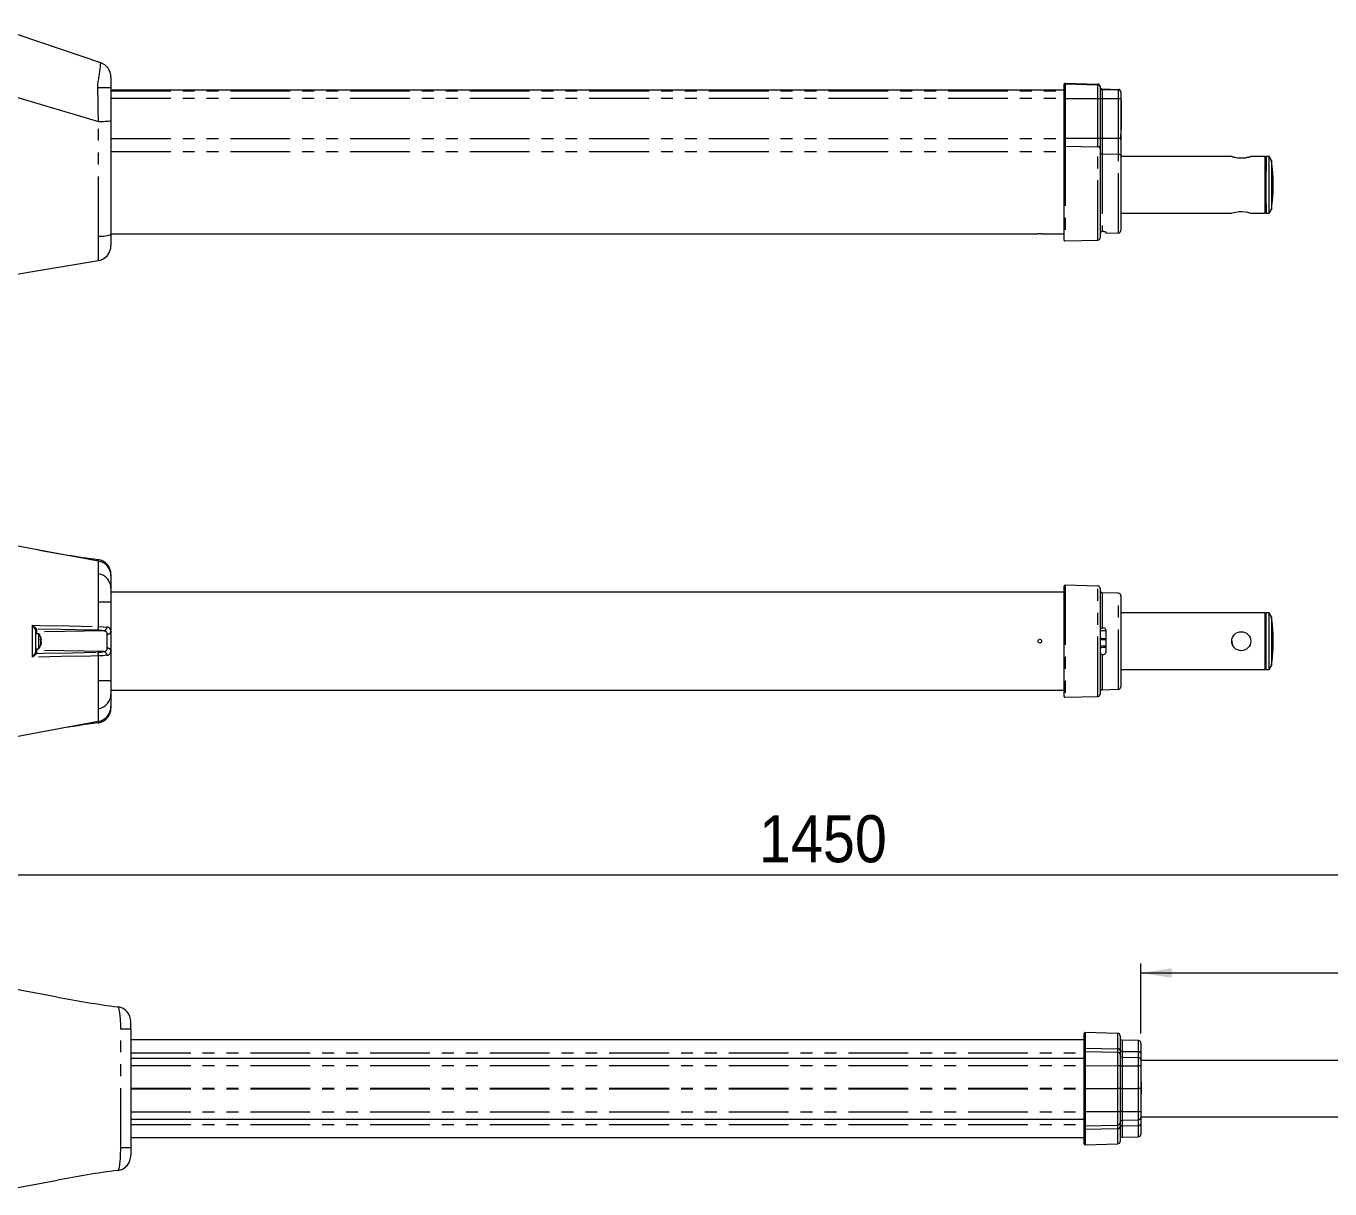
# Model space of a CAD drawing. Header units: millimetres. Extents: x 2 to 603, y 5 to 415.
# Drawn here: x 192.8 to 331.3, y 193 to 316.5 of the extents above; entities that cross this region are included whole.
import ezdxf

# ---------------------------------------------------------------- set-up
doc = ezdxf.new("R2010")
doc.units = ezdxf.units.MM
doc.linetypes.add('SLD-Durchgehend', pattern=[0])
doc.linetypes.add('SLD-Phantom', pattern=[12.7, 6.35, -1.27, 1.27, -1.27, 1.27, -1.27])
doc.styles.add('SLDTEXTSTYLE0', font='GOTHIC.TTF', dxfattribs={"width": 0.913})
doc.dimstyles.new('SLDDIMSTYLE2', dxfattribs={"dimtxt": 5, "dimasz": 3.302, "dimexe": 0, "dimexo": 0.0625, "dimgap": 1.25, "dimtad": 1, "dimdec": 0, "dimlfac": 5, "dimrnd": 1e-09, "dimzin": 12, "dimdsep": 46, "dimtxsty": 'SLDTEXTSTYLE0', "dimsah": 1, "dimcen": 0.09, "dimadec": 0, "dimazin": 3, "dimtfac": 1, "dimtdec": 0, "dimtofl": 0, "dimtmove": 0, "dimatfit": 3, "dimfxl": 0, "dimfrac": 2, "dimtolj": 1, "dimtzin": 12, "dimarcsym": 0})

# ---------------------------------------------------------------- blocks, each defined once
blk = doc.blocks.new('_D_4')
at = {"color": 7, "linetype": 'SLD-Durchgehend', "lineweight": 0}
for p, q in [((132.96, 204.61), (132.96, 227.27)), ((422.97, 204.61), (422.97, 227.27)), ((422.97, 226.27), (132.96, 226.27))]:
    blk.add_line(p, q, dxfattribs=at)
for points in [[(132.96, 226.27), (136.26, 225.76), (136.26, 226.78)], [(422.97, 226.27), (419.67, 226.78), (419.67, 225.76)]]:
    blk.add_solid(points, dxfattribs=at)
at = {"color": 7, "linetype": 'SLD-Durchgehend', "lineweight": 0, "insert": (270.66, 232.65, -3.36), "char_height": 5, "attachment_point": 1, "style": 'SLDTEXTSTYLE0'}
blk.add_mtext('1450', dxfattribs=at)
blk = doc.blocks.new('_D_6')
at = {"color": 7, "linetype": 'SLD-Durchgehend', "lineweight": 0}
for p, q in [((311.2, 209.47), (311.2, 216.89)), ((422.97, 204.61), (422.97, 216.89)), ((422.97, 215.89), (311.2, 215.89))]:
    blk.add_line(p, q, dxfattribs=at)
for points in [[(311.2, 215.89), (314.5, 215.38), (314.5, 216.4)], [(422.97, 215.89), (419.67, 216.4), (419.67, 215.38)]]:
    blk.add_solid(points, dxfattribs=at)
at = {"color": 7, "linetype": 'SLD-Durchgehend', "lineweight": 0, "insert": (361.68, 222.27, -3.36), "char_height": 5, "attachment_point": 1, "style": 'SLDTEXTSTYLE0'}
blk.add_mtext('559', dxfattribs=at)

msp = doc.modelspace()

# ---------------------------------------------------------------- linework, layer by layer
at = {"color": 7, "linetype": 'SLD-Durchgehend', "lineweight": 15}
for p, q in [((200.7503, 312.5564), (189.228, 316.4563)), ((200.7503, 312.5564), (200.7503, 312.5564)), ((200.7503, 312.5564), (200.7503, 312.5564)), ((201.8373, 311.0409), (201.8373, 309.9522)), ((303.0773, 310.2184), (303.0773, 310.2822)), ((303.0773, 308.7644), (303.0773, 310.2184)), ((303.1799, 310.3822), (306.6436, 310.2915)), ((189.102, 309.7098), (200.4996, 306.3208)), ((201.8373, 309.9522), (201.8373, 306.4215)), ((303.0773, 309.648), (201.8373, 309.648)), ((306.8773, 310.0515), (306.8773, 309.9878)), ((306.8773, 309.9878), (306.8773, 308.7644)), ((307.111, 309.7791), (308.8339, 309.734)), ((309.0773, 309.484), (309.0773, 309.4207)), ((309.0773, 309.4207), (309.0773, 308.7644)), ((309.1373, 309.2868), (309.0773, 309.2868)), ((309.1373, 309.1078), (309.0773, 309.1078)), ((309.1373, 308.8417), (309.0773, 308.8417)), ((309.1373, 309.1428), (309.1373, 309.2868)), ((309.1373, 308.8417), (309.1373, 309.1078)), ((309.1373, 308.5795), (309.1373, 308.8417)), ((303.0773, 304.5685), (303.0773, 308.7644)), ((306.8773, 308.7644), (306.8773, 304.5685)), ((309.0773, 308.7644), (309.0773, 304.9583)), ((309.1373, 308.5795), (309.0773, 308.5795)), ((309.1373, 308.5385), (309.0773, 308.5385)), ((309.1373, 308.3985), (309.0773, 308.3985)), ((309.1373, 308.3595), (309.0773, 308.3595)), ((309.1373, 307.871), (309.0773, 307.871)), ((309.1373, 308.5385), (309.1373, 308.5445)), ((309.1373, 308.5385), (309.1373, 308.3985)), ((309.1373, 308.3595), (309.1373, 307.871)), ((309.1373, 307.871), (309.1373, 306.466)), ((201.8373, 306.4215), (201.8373, 294.3681)), ((309.1373, 306.466), (309.0773, 306.466)), ((309.1373, 306.466), (309.1373, 305.9775)), ((309.1373, 305.9775), (309.0773, 305.9775)), ((309.1373, 305.9385), (309.0773, 305.9385)), ((309.1373, 305.7985), (309.0773, 305.7985)), ((309.1373, 305.4685), (309.0773, 305.4685)), ((309.0773, 304.9583), (309.0773, 304.3613)), ((309.1373, 305.9775), (309.1373, 305.9385)), ((309.1373, 305.9385), (309.1373, 305.7985)), ((309.1373, 305.7985), (309.1373, 305.4685)), ((303.0773, 303.6378), (303.0773, 304.5685)), ((303.0773, 293.734), (303.0773, 303.6378)), ((306.8773, 304.5685), (306.8773, 303.4783)), ((306.8773, 303.4783), (306.8773, 293.9647)), ((309.0773, 304.3613), (309.0645, 304.5685)), ((309.0773, 304.3613), (309.0773, 302.6936)), ((309.0773, 302.6936), (309.0773, 294.732)), ((320.8673, 302.5885), (309.0773, 302.5885)), ((324.4173, 302.5885), (322.8871, 302.5885)), ((324.4773, 302.5285), (324.4173, 302.5885)), ((324.4173, 299.5885), (324.4173, 302.5885)), ((324.5035, 302.5885), (324.4773, 299.5885)), ((324.4773, 302.5285), (324.4773, 299.5885)), ((324.8464, 302.5885), (324.5035, 302.5885)), ((325.0773, 302.1885), (324.8464, 302.5885)), ((324.8464, 296.5885), (324.8464, 302.5885)), ((325.0773, 302.1885), (325.0773, 296.9885)), ((324.4965, 301.7885), (324.4773, 301.7885)), ((324.4173, 296.5885), (324.4173, 299.5885)), ((324.4773, 299.5885), (324.4773, 296.6485)), ((324.4859, 298.6064), (324.4773, 299.5885)), ((324.4859, 298.6064), (324.5035, 296.5885)), ((309.0773, 296.5885), (320.8673, 296.5885)), ((322.8736, 296.5885), (324.4173, 296.5885)), ((324.4173, 296.5885), (324.4773, 296.6485)), ((324.4773, 297.3885), (324.4965, 297.3885)), ((324.5035, 296.5885), (324.8464, 296.5885)), ((324.8464, 296.5885), (325.0773, 296.9885)), ((201.8373, 294.3885), (300.2798, 294.3885)), ((201.8373, 294.3681), (201.8373, 293.1405)), ((300.6773, 294.3885), (303.0773, 294.3885)), ((303.1799, 293.6341), (306.6436, 293.7248)), ((306.9397, 294.3585), (306.9397, 294.5494)), ((307.2773, 294.6354), (307.111, 294.6309)), ((307.4773, 294.5886), (307.4773, 294.4466)), ((307.4773, 294.4466), (308.8339, 294.4821)), ((193.5041, 290.3783), (200.5043, 291.5629)), ((188.8373, 289.5885), (193.5041, 290.3783)), ((200.4438, 259.8086), (200.4391, 259.8125)), ((200.4996, 259.6485), (200.5037, 259.6477)), ((201.8373, 258.2202), (201.8373, 258.0733)), ((201.8373, 258.0733), (201.8373, 256.7361)), ((201.8373, 256.7361), (201.8373, 255.3076)), ((303.0773, 256.3294), (201.8373, 256.3294)), ((303.0773, 245.2749), (303.0773, 256.9839)), ((306.6436, 256.9931), (303.1799, 257.0838)), ((306.8773, 256.7532), (306.8773, 245.5056)), ((308.8339, 256.2358), (307.111, 256.2809)), ((201.8373, 255.3076), (201.8373, 252.1404)), ((309.0773, 255.9859), (309.0773, 246.2729)), ((324.4173, 254.1294), (309.0773, 254.1294)), ((324.4173, 248.1294), (324.4173, 254.1294)), ((324.8464, 254.1294), (324.4773, 254.1294)), ((324.4773, 254.0694), (324.4773, 254.1294)), ((324.4773, 254.0694), (324.4773, 248.1894)), ((325.0773, 253.7294), (324.8464, 254.1294)), ((324.8464, 248.1294), (324.8464, 254.1294)), ((325.0773, 253.7294), (325.0773, 248.5294)), ((193.8373, 252.3226), (193.8373, 249.9362)), ((201.8373, 252.1404), (201.8373, 250.1184)), ((306.9397, 252.5294), (307.111, 252.5294)), ((306.9397, 249.7294), (306.9397, 252.5294)), ((307.2773, 252.5294), (307.111, 252.5294)), ((307.4773, 252.3294), (307.4773, 249.9294)), ((194.182, 251.9294), (193.8373, 251.9294)), ((194.182, 250.3294), (194.182, 251.9294)), ((194.3352, 251.3324), (194.4398, 251.2506)), ((194.4398, 251.1609), (194.3352, 251.3324)), ((194.3352, 250.6182), (194.4398, 250.955)), ((194.4152, 250.8485), (194.3352, 250.6182)), ((194.3756, 251.4898), (194.3756, 251.577)), ((194.3756, 251.0561), (194.4395, 251.1575)), ((194.4395, 250.9555), (194.3756, 250.8541)), ((194.4142, 251.0089), (194.3792, 251.0089)), ((194.4142, 250.9576), (194.3806, 250.9576)), ((194.4398, 251.0979), (194.3856, 251.0089)), ((194.4142, 251.2499), (194.4398, 251.2506)), ((194.4142, 251.0992), (194.4395, 251.1013)), ((194.4398, 251.0979), (194.4142, 251.0992)), ((194.4395, 251.004), (194.4142, 251.0089)), ((194.4142, 251.0089), (194.4398, 251.0082)), ((194.4395, 250.9555), (194.4142, 250.9576)), ((194.4172, 251.1367), (194.4395, 251.1013)), ((194.423, 251.3388), (194.4395, 251.342)), ((194.4232, 251.3379), (194.4398, 251.3394)), ((194.4291, 251.3385), (194.4398, 251.3038)), ((194.4309, 251.3029), (194.4398, 251.3038)), ((194.431, 251.3026), (194.4395, 251.3033)), ((194.4395, 251.342), (194.4398, 251.3394)), ((194.4398, 251.3038), (194.4395, 251.3033)), ((194.4398, 251.2506), (194.4395, 251.2548)), ((194.4395, 251.1575), (194.4398, 251.1609)), ((194.4395, 251.1013), (194.4398, 251.0979)), ((194.4398, 251.0082), (194.4395, 251.004)), ((194.4398, 250.955), (194.4395, 250.9555)), ((324.4817, 252.0049), (324.4817, 251.6259)), ((324.4817, 250.6329), (324.4817, 250.2539)), ((193.8368, 249.9307), (193.8373, 249.9362)), ((193.8373, 250.3294), (194.182, 250.3294)), ((201.8373, 250.1184), (201.8373, 246.951)), ((307.111, 249.7294), (306.9397, 249.7294)), ((307.111, 249.7294), (307.2773, 249.7294)), ((309.0773, 248.1294), (324.4173, 248.1294)), ((324.4773, 248.1294), (324.4773, 248.1894)), ((324.4773, 248.1294), (324.8464, 248.1294)), ((324.8464, 248.1294), (325.0773, 248.5294)), ((201.8373, 246.951), (201.8373, 245.5227)), ((201.8373, 245.9294), (303.0773, 245.9294)), ((201.8373, 245.5227), (201.8373, 244.1855)), ((303.1799, 245.175), (306.6436, 245.2657)), ((307.111, 245.9779), (308.8339, 246.023)), ((201.8373, 244.1855), (201.8373, 244.0386)), ((200.4391, 242.4463), (200.4436, 242.45)), ((200.5037, 242.6111), (200.4996, 242.6103)), ((196.1558, 213.3423), (191.2232, 214.2647)), ((203.9585, 209.9182), (203.9585, 210.7089)), ((203.9585, 209.9182), (203.9585, 197.3102)), ((305.1985, 207.8424), (305.1985, 209.4687)), ((308.7647, 209.4779), (305.3011, 209.5686)), ((308.9985, 209.238), (308.9985, 207.6759)), ((305.1985, 208.8142), (203.9585, 208.8142)), ((305.1985, 207.4687), (305.1985, 207.8424)), ((310.955, 208.7206), (309.2322, 208.7657)), ((311.1985, 208.4707), (311.1985, 207.3483)), ((203.9585, 206.8642), (305.1985, 206.8642)), ((305.1985, 206.0523), (305.1985, 207.4687)), ((305.3011, 207.5686), (308.7647, 207.4779)), ((308.9985, 207.6759), (308.9985, 207.238)), ((308.9985, 207.238), (308.9985, 206.0462)), ((309.2322, 206.9657), (310.955, 206.9206)), ((311.1863, 206.7476), (311.1856, 206.7497)), ((311.1985, 207.3483), (311.1985, 206.678)), ((311.1985, 206.678), (311.1985, 206.6707)), ((311.1985, 206.6707), (311.1985, 206.0314)), ((425.5085, 206.6142), (311.1985, 206.6142)), ((305.1985, 203.6142), (305.1985, 206.0523)), ((308.9985, 206.0462), (308.9985, 203.6142)), ((311.2585, 206.297), (311.1985, 206.297)), ((311.2585, 206.2926), (311.1985, 206.2926)), ((311.2585, 206.1352), (311.1985, 206.1352)), ((311.1985, 206.0314), (311.1985, 203.6142)), ((311.2585, 205.9845), (311.1985, 205.9845)), ((311.2585, 205.8977), (311.1985, 205.8977)), ((311.2585, 205.8022), (311.1985, 205.8022)), ((311.2585, 205.5794), (311.1985, 205.5794)), ((311.2585, 205.3507), (311.1985, 205.3507)), ((311.2585, 205.2813), (311.1985, 205.2813)), ((311.2585, 205.0802), (311.1985, 205.0802)), ((311.2585, 204.9427), (311.1985, 204.9427)), ((311.2585, 206.1352), (311.2585, 206.2926)), ((311.2585, 205.9845), (311.2585, 206.1352)), ((311.2585, 205.8977), (311.2585, 205.9845)), ((311.2585, 205.5794), (311.2585, 205.8022)), ((311.2585, 205.3507), (311.2585, 205.5794)), ((311.2585, 205.0802), (311.2585, 205.2813)), ((311.2585, 204.9427), (311.2585, 205.0802)), ((311.2585, 204.8559), (311.2585, 204.9427)), ((305.1985, 203.6142), (305.3011, 203.6142)), ((305.1985, 201.1761), (305.1985, 203.6142)), ((305.3011, 203.6142), (308.7647, 203.6142)), ((308.9985, 203.6142), (308.7647, 203.6142)), ((308.9985, 203.6142), (308.9985, 201.1822)), ((309.2322, 203.6142), (308.9985, 203.6142)), ((309.2322, 203.6142), (310.955, 203.6142)), ((311.1985, 203.6142), (310.955, 203.6142)), ((311.2585, 204.8559), (311.1985, 204.8559)), ((311.2585, 204.7604), (311.1985, 204.7604)), ((311.2585, 204.5349), (311.1985, 204.5349)), ((311.2585, 204.3834), (311.1985, 204.3834)), ((311.2585, 204.3089), (311.1985, 204.3089)), ((311.2585, 204.0142), (311.1985, 204.0142)), ((311.1985, 203.6142), (311.1985, 201.197)), ((311.2585, 204.5349), (311.2585, 204.7604)), ((311.2585, 204.3834), (311.2585, 204.5349)), ((311.2585, 204.4023), (311.2585, 204.3996)), ((311.2585, 204.3089), (311.2585, 204.3834)), ((311.2585, 204.2927), (311.2585, 204.0142)), ((311.2585, 204.0142), (311.2585, 203.2142)), ((311.2585, 203.2142), (311.1985, 203.2142)), ((311.2585, 203.0145), (311.1985, 203.0145)), ((311.2585, 202.7848), (311.1985, 202.7848)), ((311.2585, 202.5489), (311.1985, 202.5489)), ((311.2585, 202.4773), (311.1985, 202.4773)), ((311.2585, 202.4505), (311.1985, 202.4505)), ((311.2585, 202.2555), (311.1985, 202.2555)), ((311.2585, 203.2142), (311.2585, 203.0495)), ((311.2585, 202.7848), (311.2585, 203.0145)), ((311.2585, 202.5489), (311.2585, 202.7848)), ((311.2585, 202.2555), (311.2585, 202.4505)), ((311.2585, 202.1305), (311.2585, 202.2555)), ((305.1985, 199.7597), (305.1985, 201.1761)), ((308.9985, 201.1822), (308.9985, 199.9904)), ((311.2585, 202.1305), (311.1985, 202.1305)), ((311.2585, 202.0744), (311.1985, 202.0744)), ((311.2585, 202.0655), (311.1985, 202.0655)), ((311.2585, 201.9939), (311.1985, 201.9939)), ((311.2585, 201.7614), (311.1985, 201.7614)), ((311.2585, 201.6051), (311.1985, 201.6051)), ((311.2585, 201.5283), (311.1985, 201.5283)), ((311.2585, 201.4299), (311.1985, 201.4299)), ((311.2585, 201.3403), (311.1985, 201.3403)), ((311.2585, 201.2687), (311.1985, 201.2687)), ((311.2585, 201.2598), (311.1985, 201.2598)), ((311.1985, 201.197), (311.1985, 200.5577)), ((311.2585, 201.059), (311.1985, 201.059)), ((311.2585, 200.83), (311.1985, 200.83)), ((311.2585, 202.0744), (311.2585, 202.1305)), ((311.2585, 201.7614), (311.2585, 201.9939)), ((311.2585, 201.6051), (311.2585, 201.7614)), ((311.2585, 201.5283), (311.2585, 201.6051)), ((311.2585, 201.3403), (311.2585, 201.4299)), ((311.2585, 201.059), (311.2585, 201.2598)), ((311.2585, 200.83), (311.2585, 201.059)), ((203.9585, 200.3642), (305.1985, 200.3642)), ((305.1985, 199.386), (305.1985, 199.7597)), ((305.3011, 199.6598), (308.7647, 199.7505)), ((308.9985, 199.9904), (308.9985, 199.5526)), ((308.9985, 199.5526), (308.9985, 197.9904)), ((309.2322, 200.2627), (310.955, 200.3078)), ((311.1985, 200.6142), (425.5085, 200.6142)), ((311.1985, 200.5575), (311.1985, 200.5504)), ((311.1985, 200.5504), (311.1985, 199.8801)), ((311.1985, 199.8801), (311.1985, 198.7577)), ((203.9585, 198.4142), (305.1985, 198.4142)), ((305.1985, 197.7597), (305.1985, 199.386)), ((309.2322, 198.4627), (310.955, 198.5078)), ((203.9585, 197.3102), (203.9585, 196.5208)), ((305.3011, 197.6598), (308.7647, 197.7505)), ((203.3985, 196.512), (203.3985, 196.5181)), ((191.2232, 192.9637), (196.1558, 193.8861)), ((202.5621, 194.9327), (202.5602, 194.9311))]:
    msp.add_line(p, q, dxfattribs=at)
at = {"color": 7, "linetype": 'SLD-Phantom', "lineweight": 0}
for p, q in [((303.1799, 310.3822), (303.1799, 310.3183)), ((303.1799, 310.3183), (303.1799, 308.7644)), ((303.1799, 310.3183), (306.6436, 310.2277)), ((306.6436, 310.2277), (306.6436, 310.2915)), ((306.6436, 308.7644), (306.6436, 310.2277)), ((201.8373, 309.6475), (303.0773, 309.6475)), ((201.8373, 309.5838), (303.0773, 309.5838)), ((201.8373, 308.7841), (303.0773, 308.7841)), ((307.111, 309.7791), (307.111, 309.7156)), ((307.111, 309.7156), (307.111, 308.7644)), ((307.111, 309.7156), (308.8339, 309.6705)), ((308.8339, 309.6705), (308.8339, 309.734)), ((308.8339, 308.7644), (308.8339, 309.6705)), ((303.1799, 308.7644), (303.0773, 308.7644)), ((303.1799, 308.7644), (303.1799, 304.5685)), ((303.1799, 308.7644), (306.6436, 308.7644)), ((306.6436, 304.5685), (306.6436, 308.7644)), ((306.6436, 308.7644), (306.8773, 308.7644)), ((306.8773, 308.7644), (307.111, 308.7644)), ((307.111, 308.7644), (307.111, 304.5685)), ((307.111, 308.7644), (308.8339, 308.7644)), ((308.8339, 304.5685), (308.8339, 308.7644)), ((308.8339, 308.7644), (309.0773, 308.7644)), ((200.4996, 306.3208), (200.5037, 306.3203)), ((201.8373, 304.5157), (303.0773, 304.5157)), ((303.1799, 304.5685), (303.0773, 304.5685)), ((303.1799, 304.5685), (303.1799, 303.7069)), ((303.1799, 304.5685), (306.6436, 304.5685)), ((303.1799, 303.7069), (303.1799, 293.6341)), ((303.1799, 303.7069), (306.6436, 303.6442)), ((306.6436, 303.6442), (306.6436, 304.5685)), ((306.6436, 304.5685), (306.8773, 304.5685)), ((306.6436, 293.7248), (306.6436, 303.6442)), ((306.8773, 304.5685), (307.111, 304.5685)), ((307.111, 304.5685), (307.111, 302.8822)), ((307.111, 304.5685), (308.8339, 304.5685)), ((308.8339, 302.8533), (308.8339, 304.5685)), ((308.8339, 304.5685), (309.0645, 304.5685)), ((201.8373, 303.147), (303.0773, 303.147)), ((307.111, 302.8822), (307.111, 294.6309)), ((307.111, 302.8822), (308.8339, 302.8533)), ((308.8339, 294.4821), (308.8339, 302.8533)), ((200.5043, 291.5629), (200.5043, 291.5629)), ((200.4469, 259.8061), (200.4438, 259.8086)), ((303.1799, 257.0838), (303.1799, 245.175)), ((306.6436, 245.2657), (306.6436, 256.9931)), ((307.111, 256.2809), (307.111, 252.5294)), ((308.8339, 246.023), (308.8339, 256.2358)), ((200.5043, 252.6884), (200.5043, 255.3077)), ((193.5041, 249.4329), (193.5041, 252.8258)), ((193.8373, 252.3226), (193.8368, 252.3281)), ((193.9349, 252.4258), (193.9356, 252.4202)), ((193.9356, 252.4202), (193.9356, 252.1074)), ((201.119, 252.2298), (193.9356, 252.1074)), ((193.9356, 252.1074), (193.9356, 251.9294)), ((201.4443, 250.3822), (201.4443, 251.8766)), ((324.4773, 251.6259), (324.4817, 251.6259)), ((324.4817, 250.6329), (324.4773, 250.6329)), ((324.4817, 251.6259), (324.4961, 251.5971)), ((324.4961, 250.6617), (324.4817, 250.6329)), ((193.9356, 249.8386), (193.9349, 249.833)), ((193.9356, 250.3294), (193.9356, 250.1514)), ((201.119, 250.029), (193.9356, 250.1514)), ((193.9356, 250.1514), (193.9356, 249.8386)), ((200.5043, 246.9509), (200.5043, 249.5704)), ((307.111, 249.7294), (307.111, 245.9779)), ((325.1676, 249.2018), (325.1685, 249.2119)), ((200.4436, 242.45), (200.4469, 242.4527)), ((202.8714, 209.9182), (202.8714, 209.9494)), ((305.3011, 209.5686), (305.3011, 207.9146)), ((308.7647, 207.8491), (308.7647, 209.4779)), ((305.3011, 207.9146), (305.3011, 207.5686)), ((305.3011, 207.9146), (308.7647, 207.8491)), ((308.7647, 207.4779), (308.7647, 207.8491)), ((309.2322, 208.7657), (309.2322, 207.5752)), ((310.955, 207.5405), (310.955, 208.7206)), ((203.9585, 207.4059), (305.1985, 207.4059)), ((305.3011, 207.5686), (305.3011, 206.0549)), ((308.7647, 206.0525), (308.7647, 207.4779)), ((309.2322, 207.5752), (309.2322, 206.9657)), ((309.2322, 207.5752), (310.955, 207.5405)), ((309.2322, 206.9657), (309.2322, 206.0391)), ((310.955, 206.9206), (310.955, 207.5405)), ((310.955, 206.0379), (310.955, 206.9206)), ((311.1984, 206.6752), (311.1985, 206.678)), ((203.9585, 206.0852), (305.1985, 206.0852)), ((305.3011, 206.0549), (305.3011, 203.6142)), ((305.3011, 206.0549), (308.7647, 206.0525)), ((308.7647, 203.6142), (308.7647, 206.0525)), ((309.2322, 206.0391), (309.2322, 203.6142)), ((309.2322, 206.0391), (310.955, 206.0379)), ((310.955, 203.6142), (310.955, 206.0379)), ((203.9585, 203.6509), (305.1985, 203.6509)), ((203.9585, 203.5776), (305.1985, 203.5776)), ((305.3011, 203.6142), (305.3011, 201.1735)), ((308.7647, 201.1759), (308.7647, 203.6142)), ((309.2322, 203.6142), (309.2322, 201.1893)), ((310.955, 201.1905), (310.955, 203.6142)), ((203.9585, 201.1433), (305.1985, 201.1433)), ((305.3011, 201.1735), (308.7647, 201.1759)), ((305.3011, 201.1735), (305.3011, 199.6598)), ((308.7647, 199.7505), (308.7647, 201.1759)), ((309.2322, 201.1893), (310.955, 201.1905)), ((309.2322, 201.1893), (309.2322, 200.2627)), ((310.955, 200.3078), (310.955, 201.1905)), ((203.9585, 199.8225), (305.1985, 199.8225)), ((305.3011, 199.6598), (305.3011, 199.3138)), ((308.7647, 199.3793), (308.7647, 199.7505)), ((309.2322, 200.2627), (309.2322, 199.6532)), ((309.2322, 199.6532), (310.955, 199.6879)), ((309.2322, 199.6532), (309.2322, 198.4627)), ((310.955, 199.6879), (310.955, 200.3078)), ((310.955, 198.5078), (310.955, 199.6879)), ((311.1985, 200.5504), (311.1984, 200.5532)), ((305.3011, 199.3138), (308.7647, 199.3793)), ((305.3011, 199.3138), (305.3011, 197.6598)), ((308.7647, 197.7505), (308.7647, 199.3793)), ((202.8714, 197.2791), (202.8714, 197.3102)), ((202.5602, 194.9311), (202.5585, 194.9297))]:
    msp.add_line(p, q, dxfattribs=at)
at = {"color": 7, "linetype": 'SLD-Phantom', "lineweight": 0, "flags": 128}
for points in [[(200.4469, 309.9203), (200.4373, 310.3019), (200.4373, 310.3019)], [(200.5043, 294.1287), (200.5043, 294.8536), (200.503, 300.0051), (200.4996, 306.3208), (200.4996, 306.3208)], [(200.5037, 306.3203), (200.7612, 306.3245), (201.0109, 306.3316), (201.2321, 306.3411), (201.4309, 306.3531), (201.5908, 306.3668), (201.7163, 306.3824), (201.8019, 306.4001), (201.8369, 306.4191), (201.8373, 306.4215)], [(306.8773, 303.0356), (306.8818, 303.0061), (306.895, 302.9778), (306.9165, 302.9516), (306.9454, 302.9285), (306.9807, 302.9094), (307.0211, 302.895), (307.0651, 302.8858), (307.111, 302.8822)], [(308.8339, 302.8533), (308.8817, 302.8496), (308.9275, 302.84), (308.9696, 302.825), (309.0064, 302.8051), (309.0365, 302.7811), (309.0589, 302.7538), (309.0727, 302.7242), (309.0773, 302.6936)], [(325.1767, 299.8685), (325.1787, 299.8914), (325.1815, 299.9196), (325.1841, 299.9402), (325.1867, 299.9584), (325.1896, 299.9744), (325.1926, 299.9877), (325.1956, 299.9978), (325.1987, 300.0051), (325.2019, 300.0096), (325.2051, 300.011), (325.2082, 300.0094), (325.2114, 300.0048), (325.2145, 299.9971), (325.2176, 299.9864), (325.2205, 299.9732), (325.2233, 299.9572), (325.2261, 299.9382), (325.2287, 299.9165), (325.231, 299.8933), (325.2332, 299.8677), (325.2352, 299.8396), (325.237, 299.8094), (325.2385, 299.7789), (325.2398, 299.7468), (325.2409, 299.7128), (325.2417, 299.6777), (325.2422, 299.6433), (325.2425, 299.6083), (325.2425, 299.5723), (325.2423, 299.5363), (325.2418, 299.5019), (325.241, 299.4679), (325.24, 299.434), (325.2387, 299.401), (325.2368, 299.363), (325.2345, 299.327), (325.2325, 299.3004), (325.2302, 299.2756), (325.2278, 299.2525), (325.2251, 299.2318), (325.2224, 299.2143), (325.2196, 299.1992), (325.2166, 299.1867), (325.2135, 299.177), (325.2104, 299.1704), (325.2073, 299.1668), (325.204, 299.1661), (325.2008, 299.1686), (325.1977, 299.1739), (325.1946, 299.1821), (325.1916, 299.1935), (325.1886, 299.2078), (325.1858, 299.2244), (325.1832, 299.2436), (325.1806, 299.2657), (325.1782, 299.2904), (325.1767, 299.3085)], [(200.5043, 291.5629), (200.5043, 291.5685), (200.5041, 291.6426), (200.504, 291.7995), (200.5042, 292.0359), (200.5043, 292.3443), (200.5043, 292.7222), (200.5042, 293.1541), (200.5042, 293.6275), (200.5043, 294.1287)], [(200.5043, 294.1287), (200.7755, 294.1394), (201.0301, 294.1572), (201.2605, 294.1814), (201.4594, 294.2114), (201.6209, 294.2461), (201.7399, 294.2846), (201.8128, 294.3257), (201.8373, 294.3681)], [(200.5043, 255.3077), (200.5043, 255.4932), (200.5041, 255.996), (200.504, 256.4795), (200.5042, 256.9303), (200.5043, 257.3355), (200.5043, 257.6868), (200.5042, 257.9693), (200.5042, 258.1738), (200.5043, 258.2954)], [(200.5043, 255.3077), (200.7755, 255.3077), (201.0301, 255.3077), (201.2605, 255.3077), (201.4594, 255.3077), (201.6209, 255.3077), (201.7399, 255.3077), (201.8128, 255.3077), (201.8373, 255.3076)], [(193.5041, 252.8258), (194.2927, 252.8104), (197.4472, 252.7484), (200.5043, 252.6884)], [(200.4445, 252.2979), (199.6559, 252.3134), (196.5013, 252.3754), (193.9349, 252.4258)], [(201.119, 252.2298), (200.8192, 252.2758), (200.4445, 252.2979)], [(200.5043, 252.6884), (201.0039, 252.6663), (201.4037, 252.6202)], [(325.1697, 253.0335), (325.1674, 253.0597), (325.1676, 253.057)], [(325.2421, 252.2213), (325.2423, 252.219), (325.2387, 252.2597), (325.2345, 252.3065), (325.2265, 252.396)], [(324.4773, 251.5845), (324.4778, 251.5869), (324.4817, 251.6259)], [(324.4817, 250.6329), (324.4778, 250.6719), (324.4773, 250.6743)], [(200.5043, 249.5704), (199.7157, 249.5549), (196.5611, 249.493), (193.5041, 249.4329)], [(193.9349, 249.833), (194.626, 249.8466), (197.7805, 249.9086), (200.4445, 249.9609)], [(200.4445, 249.9609), (200.8031, 249.9814), (201.119, 250.029)], [(201.4037, 249.6386), (200.9824, 249.5909), (200.5043, 249.5704)], [(325.2186, 249.7735), (325.2226, 249.819), (325.2327, 249.9317), (325.2395, 250.0089), (325.2425, 250.042), (325.2422, 250.0392)], [(200.5043, 243.9634), (200.5043, 243.9988), (200.5042, 244.149), (200.5042, 244.3773), (200.5043, 244.68), (200.5043, 245.0468), (200.5041, 245.4719), (200.504, 245.9395), (200.5041, 246.4378), (200.5043, 246.9509)], [(200.5043, 246.9509), (200.7755, 246.9509), (201.0301, 246.9509), (201.2605, 246.9509), (201.4594, 246.9509), (201.6209, 246.951), (201.7399, 246.951), (201.8128, 246.951), (201.8373, 246.951)], [(202.8714, 209.9494), (202.8714, 209.9494), (202.8736, 210.3141), (202.8518, 211.0379), (202.7991, 211.6233), (202.7182, 212.0529), (202.6618, 212.2023), (202.5985, 212.2841), (202.5585, 212.2987), (202.5585, 212.2987)], [(202.8714, 197.3102), (202.8714, 200.5102), (202.8714, 209.9182)], [(203.9585, 209.9182), (203.9391, 209.9182), (203.8817, 209.9182), (203.7874, 209.9182), (203.6586, 209.9182), (203.4984, 209.9182), (203.3107, 209.9182), (203.1, 209.9182), (202.8714, 209.9182)], [(202.5585, 194.9297), (202.5585, 194.9297), (202.6339, 194.9801), (202.6972, 195.1095), (202.7534, 195.3215), (202.828, 195.8714), (202.853, 196.2109), (202.8686, 196.5918), (202.8714, 197.279), (202.8714, 197.2791)], [(203.9585, 197.3102), (203.9391, 197.3102), (203.8817, 197.3102), (203.7874, 197.3102), (203.6586, 197.3102), (203.4984, 197.3102), (203.3107, 197.3102), (203.1, 197.3102), (202.8714, 197.3102)]]:
    msp.add_lwpolyline(points, dxfattribs=at)
at = {"color": 7, "linetype": 'SLD-Durchgehend', "lineweight": 15, "flags": 128}
for points in [[(322.8871, 302.5884), (322.8873, 302.5885), (322.8836, 302.5873), (322.8728, 302.5837), (322.8336, 302.5708), (322.7693, 302.5509), (322.6819, 302.5257), (322.6296, 302.5118), (322.5717, 302.4975), (322.5082, 302.483), (322.4393, 302.4687), (322.3658, 302.4553), (322.2873, 302.443), (322.2088, 302.4327), (322.1264, 302.4243), (322.0414, 302.4181), (321.9536, 302.4144), (321.7913, 302.4147), (321.7095, 302.4183), (321.6279, 302.4244), (321.4778, 302.4415), (321.3356, 302.4648), (321.2047, 302.4924), (321.145, 302.5068), (321.0895, 302.5212), (321.0393, 302.5351), (320.9946, 302.5481), (320.9553, 302.56), (320.9227, 302.5703), (320.8816, 302.5837), (320.871, 302.5873), (320.8673, 302.5885)], [(324.4773, 300.3361), (324.4801, 300.348), (324.4843, 300.3868)], [(325.1906, 299.2143), (325.1906, 299.2143), (325.1893, 299.2192), (325.1851, 299.2424), (325.1783, 299.303), (325.1762, 299.3358)], [(320.8673, 296.5885), (320.9207, 296.606), (321.0733, 296.6514), (321.3168, 296.7085), (321.6331, 296.7531), (321.9687, 296.7622), (322.2787, 296.7353), (322.5503, 296.6846), (322.7617, 296.6284), (322.8743, 296.5928), (322.8736, 296.5931)], [(300.6773, 294.3885), (300.6661, 294.3889), (300.6335, 294.39), (300.5834, 294.3913), (300.5213, 294.3922), (300.4542, 294.3923), (300.3898, 294.3916), (300.3352, 294.3904), (300.2967, 294.3892), (300.2784, 294.3885), (300.2798, 294.3886)], [(307.2773, 294.6354), (307.3415, 294.6342), (307.3986, 294.6273), (307.4431, 294.6158), (307.4706, 294.601), (307.4773, 294.5886)], [(193.5041, 290.3783), (193.5041, 290.3783)], [(189.102, 261.7799), (195.3373, 260.6138), (200.4996, 259.6485)], [(324.4859, 253.9641), (324.4817, 254.0878), (324.4773, 254.1294)], [(325.1697, 253.0335), (325.1696, 253.035), (325.1675, 253.0578)], [(325.1767, 252.9547), (325.1701, 253.0288), (325.1697, 253.0335)], [(325.2265, 252.396), (325.2251, 252.4119), (325.2135, 252.5428), (325.2008, 252.6847), (325.1886, 252.8216), (325.1782, 252.9377), (325.1767, 252.9547)], [(325.2268, 252.3933), (325.2268, 252.3934), (325.2148, 252.5278)], [(325.2424, 252.2183), (325.2416, 252.2267), (325.2365, 252.2846), (325.2268, 252.3932), (325.2266, 252.396)], [(194.4395, 251.004), (194.4344, 250.974), (194.431, 250.9562)], [(320.8673, 251.1294), (320.9189, 250.8108), (320.9574, 250.7365)], [(324.4961, 251.5971), (324.4848, 251.5302), (324.4773, 251.5169)], [(324.4773, 250.7401), (324.4905, 250.7092), (324.4961, 250.6617)], [(325.1767, 249.3041), (325.1861, 249.4086), (325.1979, 249.5416), (325.2106, 249.6838), (325.2186, 249.7735)], [(325.2186, 249.7735), (325.2296, 249.8964), (325.2383, 249.9944), (325.2421, 250.0379), (325.2424, 250.0405)], [(324.4773, 248.1294), (324.4817, 248.171), (324.4859, 248.2947)], [(325.1675, 249.201), (325.1683, 249.2092), (325.1685, 249.2119)], [(200.4996, 242.6103), (195.3373, 241.645), (189.102, 240.4789)], [(311.1856, 206.7497), (311.1978, 206.6944), (311.1985, 206.678)]]:
    msp.add_lwpolyline(points, dxfattribs=at)
at = {"color": 7, "linetype": 'SLD-Durchgehend', "lineweight": 15}
for centre, radius in [((321.8773, 251.1294), 1.01), ((300.4773, 251.1294), 0.2)]:
    msp.add_circle(centre, radius, dxfattribs=at)
at = {"color": 7, "linetype": 'SLD-Phantom', "lineweight": 0}
for centre, radius, start, end in [((182.6835, 313.9152), 18.1178, 348.496111, 355.698883), ((303.1773, 310.2184), 0.1, 88.490535, 179.989834), ((306.6374, 309.9878), 0.24, 0.009476, 88.510155), ((200.7649, 326.3472), 16.43, 268.890801, 273.742428), ((-69.8731, 303.8487), 270.3881, 0.523736, 1.286684), ((307.1173, 309.9555), 0.24, 180.009476, 268.510155), ((308.8274, 309.4206), 0.25, 0.009476, 88.510155), ((303.1651, 303.6183), 0.0899, 80.482026, 167.461082), ((306.6705, 303.4346), 0.2113, 11.923271, 97.326466), ((200.2373, 293.1405), 1.6, 279.605217, 0), ((200.2191, 259.6349), 0.2849, 2.576368, 36.931973), ((200.2375, 258.2201), 1.5998, 0.004707, 82.481612), ((148.6398, 258.7927), 51.8669, 359.450606, 0.945391), ((200.2503, 256.7288), 1.587, 0.26218, 80.791311), ((191.5361, 250.2744), 3.2222, 41.88668, 52.356573), ((191.0979, 250.8571), 3.109, 28.239904, 39.290369), ((193.9368, 252.3258), 0.1, 91.064482, 178.6338), ((193.9361, 252.3214), 0.0988, 90.304993, 179.321991), ((193.9361, 252.0086), 0.0988, 90.304993, 179.321991), ((199.5304, 252.6376), 0.9752, 339.613565, 2.982421), ((200.9754, 252.6334), 0.4284, 289.58799, 358.23582), ((201.1147, 251.8994), 0.3304, 356.03607, 89.249757), ((201.3907, 252.1727), 0.4478, 355.871879, 88.342732), ((201.4961, 252.2241), 0.3513, 261.515621, 346.226847), ((191.4091, 251.1936), 2.7366, 319.954794, 332.514933), ((191.223, 252.3216), 3.6807, 308.296972, 317.459775), ((193.9368, 249.933), 0.1, 181.3662, 268.935518), ((193.9361, 250.2502), 0.0988, 180.678009, 269.695007), ((193.9361, 249.9374), 0.0988, 180.678009, 269.695007), ((199.5304, 249.6212), 0.9752, 357.017579, 20.386435), ((201.1126, 250.3613), 0.3324, 271.118375, 3.595797), ((200.9754, 249.6254), 0.4284, 1.76418, 70.41201), ((201.389, 250.0877), 0.4494, 271.87014, 3.915249), ((201.4961, 250.0347), 0.3513, 13.773153, 98.484379), ((200.2503, 245.53), 1.587, 279.208762, 359.737855), ((200.2375, 244.0387), 1.5998, 277.518268, 359.995291), ((148.638, 243.4661), 51.8687, 359.054644, 0.549352), ((200.2191, 242.6239), 0.2849, 323.065084, 357.425009), ((305.2872, 207.8253), 0.0904, 81.189504, 169.068752), ((308.7889, 207.6375), 0.213, 10.375324, 96.520491), ((309.2124, 207.7904), 0.2161, 188.183311, 275.249695), ((310.9756, 207.3163), 0.2252, 8.184505, 95.245994), ((305.275, 205.0643), 0.9909, 88.491903, 94.429703), ((308.8221, 203.8358), 2.2174, 85.438767, 91.482812), ((309.1748, 208.2552), 2.2169, 265.43799, 271.483589), ((311.0148, 203.7293), 2.3094, 85.438279, 91.483151), ((305.275, 202.1641), 0.9909, 265.570297, 271.508097), ((308.8221, 203.3926), 2.2174, 268.517188, 274.561233), ((309.1748, 198.9732), 2.2169, 88.516411, 94.56201), ((311.0148, 203.4991), 2.3094, 268.516849, 274.561721), ((308.7889, 199.5909), 0.213, 263.479509, 349.624676), ((309.2124, 199.438), 0.2161, 84.750305, 171.816689), ((310.9756, 199.9121), 0.2252, 264.754006, 351.815495), ((305.2872, 199.4031), 0.0904, 190.931248, 278.810496)]:
    msp.add_arc(centre, radius, start, end, dxfattribs=at)
at = {"color": 7, "linetype": 'SLD-Durchgehend', "lineweight": 15}
for centre, radius, start, end in [((200.2373, 311.0409), 1.6, 0, 71.301096), ((306.1029, 304.8611), 2.976, 354.357413, 1.872863), ((308.2773, 299.5885), 17, 351.202589, 8.797411), ((329.1848, 299.5885), 4.0178, 176.004134, 183.995866), ((325.8927, 299.8202), 0.7166, 168.681649, 176.971825), ((303.1773, 293.734), 0.1, 180, 271.5), ((306.6373, 293.9647), 0.24, 271.5, 0), ((307.1173, 294.1971), 0.24, 137.737536, 180), ((307.1186, 294.3942), 0.2368, 91.832289, 139.06429), ((308.8273, 294.732), 0.25, 271.5, 0), ((200.2373, 293.1405), 1.6, 279.605204, 360), ((214.3109, 364.7004), 105.804, 258.951481, 262.468965), ((200.2365, 258.2191), 1.6064, 82.01405, 82.783057), ((200.2374, 258.2255), 1.5999, 0.216371, 82.01625), ((200.2401, 258.0724), 1.5972, 0.032583, 80.498438), ((303.1773, 256.9839), 0.1, 88.5, 180), ((306.6373, 256.7532), 0.24, 0, 88.5), ((307.1173, 256.5208), 0.24, 180, 268.5), ((308.8273, 255.9859), 0.25, 0, 88.5), ((308.2773, 251.1294), 17, 6.511251, 8.797411), ((307.2773, 252.3294), 0.2, 0.00666, 89.996008), ((308.2773, 251.1294), 17, 356.322007, 3.681853), ((193.3743, 251.0284), 1.0623, 319.160367, 350.428517), ((193.4063, 251.251), 1.0265, 8.76249, 40.832257), ((193.3424, 251.1699), 1.1106, 8.911511, 21.501231), ((193.3424, 251.0828), 1.1106, 8.911512, 21.50123), ((193.3489, 250.9551), 1.0317, 354.381827, 5.618173), ((193.3448, 251.0882), 1.108, 347.618975, 351.102809), ((307.2773, 249.9294), 0.2, 269.999204, 359.998128), ((368.6215, 245.3815), 43.6215, 174.8408, 174.962375), ((308.2773, 251.1294), 17, 351.202589, 353.490193), ((303.1773, 245.2749), 0.1, 180, 271.5), ((306.6373, 245.5056), 0.24, 271.5, 0), ((307.1173, 245.738), 0.24, 91.5, 180), ((308.8273, 246.2729), 0.25, 271.5, 0), ((200.2374, 244.0333), 1.5999, 278.158782, 359.851324), ((200.2398, 244.1866), 1.5975, 279.50972, 359.959259), ((212.3775, 149.1404), 94.0687, 97.288307, 99.839941), ((200.2378, 244.03), 1.5965, 277.228652, 278.16178), ((216.432, 317.1847), 105.8035, 258.951473, 262.468973), ((202.3589, 210.7134), 1.5968, 81.716855, 82.784351), ((202.3586, 210.7103), 1.5999, 0.148731, 81.721482), ((305.2985, 209.4687), 0.1, 88.5, 180), ((308.7585, 209.238), 0.24, 0, 88.5), ((309.2385, 209.0056), 0.24, 180, 268.5), ((310.9485, 208.4707), 0.25, 0, 88.5), ((305.2985, 207.4687), 0.1, 88.5, 180), ((308.7585, 207.238), 0.24, 0, 88.5), ((309.2385, 207.2056), 0.24, 180, 268.5), ((310.9485, 206.6707), 0.25, 0, 88.5), ((305.2985, 199.7597), 0.1, 180, 271.5), ((308.7585, 199.9904), 0.24, 271.5, 0), ((309.2385, 200.0228), 0.24, 91.5, 180), ((310.9485, 200.5577), 0.25, 271.5, 0), ((309.2385, 198.2228), 0.24, 91.5, 180), ((310.9485, 198.7577), 0.25, 271.5, 0), ((305.2985, 197.7597), 0.1, 180, 271.5), ((308.7585, 197.9904), 0.24, 271.5, 0), ((202.3586, 196.5181), 1.5999, 277.81313, 359.78369), ((214.4115, 102.3396), 93.3491, 97.290858, 101.277663), ((202.3567, 196.5311), 1.613, 277.233627, 277.815476)]:
    msp.add_arc(centre, radius, start, end, dxfattribs=at)
for centre, major_axis, ratio, start_param, end_param in [((303.1773, 310.2822), (0, -0.1), 0.99965732, 3.11541271, 4.71238898), ((306.6373, 310.0515), (0, 0.2401), 0.99965732, 4.71238898, 6.25700537), ((307.1173, 310.0191), (0, 0.2401), 0.99965732, 1.57079633, 3.11541271), ((308.8273, 309.484), (0, -0.2501), 0.99965732, 1.57079633, 3.11541271), ((324.4773, 251.1294), (0, 3), 0.00872687, 3.47509701, 5.94967929), ((-254.5822, 242.267), (677.435, 11.817), 0.00041495, 0.59224091, 0.59366107), ((-254.5822, 259.6728), (677.435, -11.3918), 0.00309489, 0.59230019, 0.59372035), ((253.4714, 251.1294), (231.4514, -3.8922), 0.00467877, 1.33536837, 1.33775644), ((253.4714, 251.1294), (231.4514, 3.7858), 0.00609408, 4.94540787, 4.94779593), ((324.4773, 251.1294), (0, 2.2), 0.00872687, 4.49815711, 4.92662085), ((-254.5822, 242.8196), (677.435, 11.0804), 0.00403108, 5.68945107, 5.69087123)]:
    msp.add_ellipse(centre, major_axis=major_axis, ratio=ratio, start_param=start_param, end_param=end_param, dxfattribs=at)
at = {"color": 7, "linetype": 'SLD-Phantom', "lineweight": 0}
for centre, start_param, end_param in [((324.4773, 252.6294), 3.81672419, 6.28100367), ((324.4773, 249.6294), 3.14377429, 5.60805377)]:
    msp.add_ellipse(centre, major_axis=(0, 0.8), ratio=0.00872687, start_param=start_param, end_param=end_param, dxfattribs=at)

# ---------------------------------------------------------------- dimensions: what is measured, and where the dimension line sits
at = {"color": 7, "linetype": 'SLD-Durchgehend', "lineweight": 0}
for base, p2, picture, middle in [((132.9585, 226.2676), (132.9585, 203.6142), '_D_4', (280.0812, 226.2676)), ((311.1985, 215.8882), (311.1985, 208.4707), '_D_6', (369.25, 215.8882))]:
    dim = msp.add_linear_dim(base=base, p1=(422.9685, 203.6142), p2=p2, dimstyle='SLDDIMSTYLE2', dxfattribs=at)
    dim.commit()
    dim.dimension.update_dxf_attribs({"geometry": picture, "text_midpoint": middle, "dimtype": 160})

doc.saveas('drawing.dxf')
